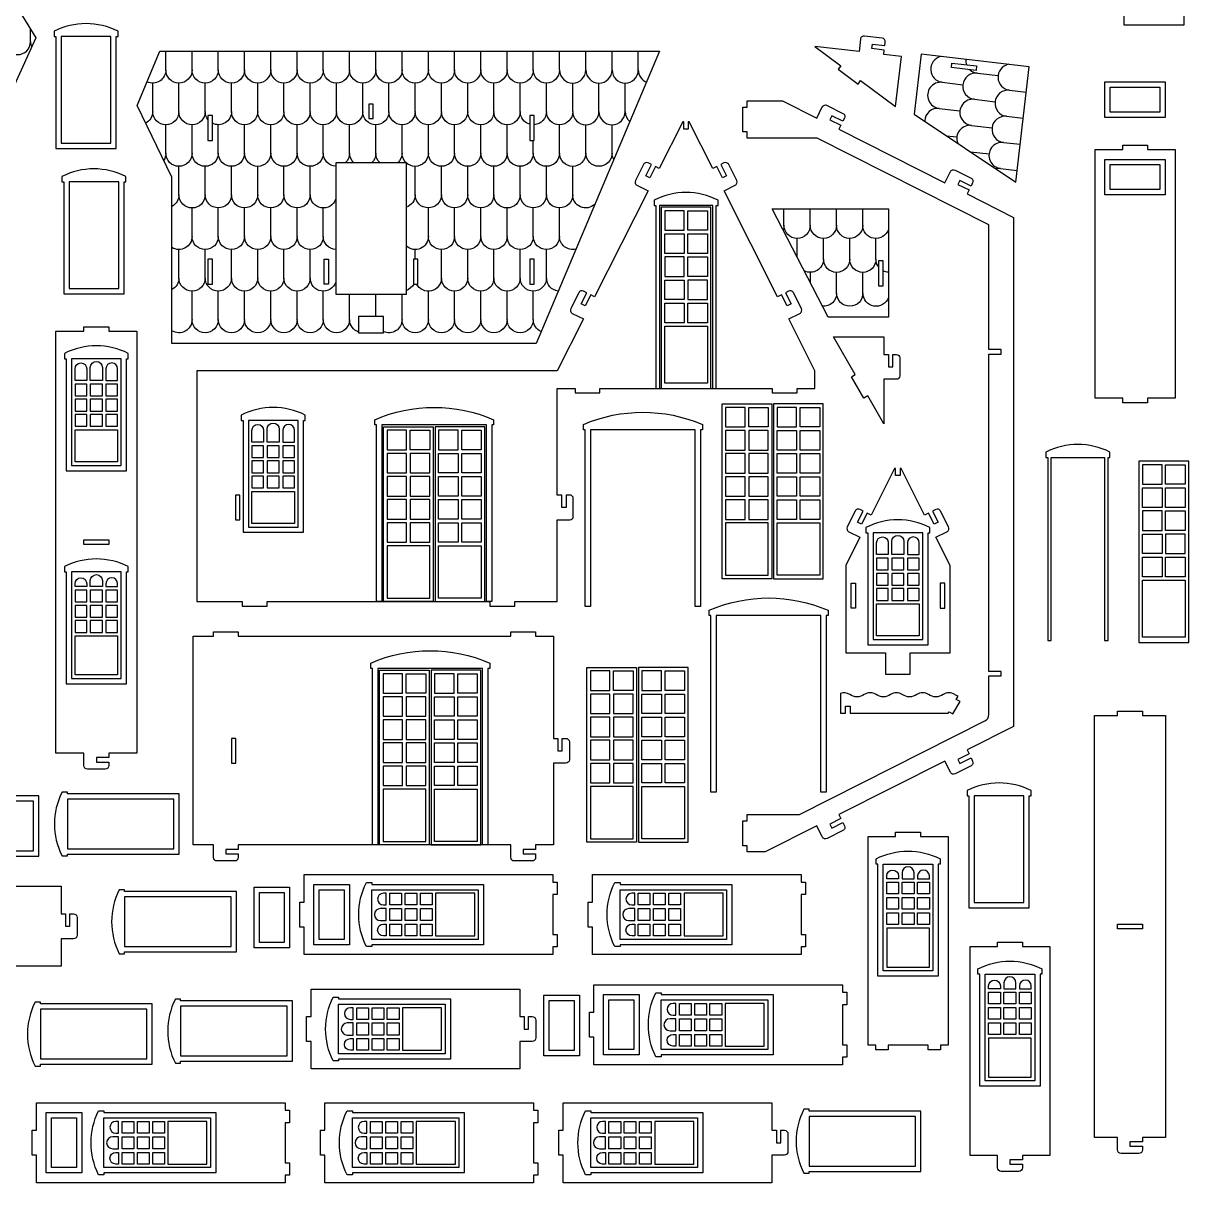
# Model space of a CAD drawing. Extents: x 64.8 to 151.3, y 2.3 to 77.9.
# Drawn here: x 116.87 to 149.68, y 2.85 to 35.48 of the extents above; entities that cross this region are included whole.
import ezdxf

# ---------------------------------------------------------------- set-up
doc = ezdxf.new("R2010")
doc.units = 0
doc.header["$MEASUREMENT"] = 0
doc.layers.add('LAYER1', color=18, linetype='CONTINUOUS')

msp = doc.modelspace()

# ---------------------------------------------------------------- linework, layer by layer
at = {"layer": 'LAYER1'}
for points in [[(147.853, 38.593), (147.853, 35.443), (149.553, 35.443), (149.553, 38.593), (149.603, 38.593), (149.603, 38.743, 0.238913), (147.803, 38.743), (147.803, 38.593)], [(117.784, 35.111), (117.784, 31.961), (119.484, 31.961), (119.484, 35.111), (119.534, 35.111), (119.534, 35.261, 0.238913), (117.734, 35.261), (117.734, 35.111)], [(141.125, 34.857), (141.137, 34.957, 0.414214), (141.049, 35.068), (140.552, 35.125, 0.414214), (140.441, 35.037), (140.401, 34.689), (139.153, 34.833), (139.883, 34.291), (139.809, 34.191), (140.371, 33.774), (140.445, 33.874), (141.431, 33.143), (141.593, 34.552), (141.096, 34.609), (141.111, 34.733), (140.763, 34.773), (140.777, 34.898)], [(139.633, 12.832), (139.945, 12.99), (139.99, 12.901, -0.414214), (139.946, 12.766), (139.5, 12.541, -0.414214), (139.365, 12.585), (139.208, 12.898), (137.753, 12.163), (137.253, 12.163), (137.253, 12.338), (137.128, 12.338), (137.128, 13.038), (137.253, 13.038), (137.253, 13.213), (138.723, 13.213), (143.943, 15.848, 0.283043), (144.053, 16.027), (144.053, 17.115), (144.403, 17.115), (144.403, 17.24), (144.053, 17.24), (144.053, 26.177), (144.403, 26.177), (144.403, 26.302), (144.053, 26.302), (144.053, 29.812), (139.218, 32.253), (137.253, 32.253), (137.253, 32.428), (137.128, 32.428), (137.128, 33.128), (137.253, 33.128), (137.253, 33.302), (138.248, 33.302), (139.208, 32.818), (139.365, 33.131, -0.414214), (139.5, 33.175), (139.946, 32.95, -0.414214), (139.99, 32.815), (139.945, 32.726), (139.633, 32.884), (139.577, 32.772), (139.889, 32.614), (139.833, 32.503), (142.816, 30.997), (142.973, 31.309, -0.414214), (143.108, 31.354), (143.554, 31.128, -0.414214), (143.598, 30.994), (143.553, 30.905), (143.241, 31.062), (143.184, 30.951), (143.497, 30.793), (143.44, 30.682), (144.753, 30.019), (144.753, 15.697), (143.44, 15.034), (143.497, 14.923), (143.184, 14.765), (143.241, 14.653), (143.553, 14.811), (143.598, 14.722, -0.414214), (143.554, 14.588), (143.108, 14.362, -0.414214), (142.973, 14.406), (142.816, 14.719), (139.833, 13.213), (139.889, 13.102), (139.577, 12.944)], [(134.394, 31.196), (134.552, 31.508), (134.463, 31.553, 0.414214), (134.329, 31.509), (134.103, 31.063, 0.414214), (134.147, 30.928), (134.46, 30.771), (132.954, 27.788), (132.843, 27.844), (132.685, 27.531), (132.573, 27.588), (132.731, 27.9), (132.642, 27.945, 0.414214), (132.507, 27.901), (132.282, 27.455, 0.414214), (132.326, 27.32), (132.639, 27.163), (131.904, 25.708), (121.758, 25.708), (121.758, 19.208), (123.031, 19.208), (123.031, 19.083), (123.731, 19.083), (123.731, 19.208), (130.004, 19.208), (130.004, 19.083), (130.704, 19.083), (130.704, 19.208), (131.904, 19.208), (131.904, 21.508), (132.254, 21.508, 0.414214), (132.354, 21.608), (132.354, 22.108, 0.414214), (132.254, 22.208), (132.154, 22.208), (132.154, 21.858), (132.029, 21.858), (132.029, 22.208), (131.904, 22.208), (131.904, 25.208), (132.404, 25.208), (132.404, 25.083), (133.104, 25.083), (133.104, 25.208), (137.954, 25.208), (137.954, 25.083), (138.654, 25.083), (138.654, 25.208), (139.154, 25.208), (139.154, 25.708), (138.42, 27.163), (138.733, 27.32, 0.414214), (138.777, 27.455), (138.551, 27.901, 0.414214), (138.417, 27.945), (138.328, 27.9), (138.486, 27.588), (138.374, 27.531), (138.216, 27.844), (138.105, 27.788), (136.599, 30.771), (136.911, 30.928, 0.414214), (136.956, 31.063), (136.73, 31.509, 0.414214), (136.596, 31.553), (136.507, 31.508), (136.664, 31.196), (136.553, 31.139), (136.395, 31.452), (136.283, 31.395), (135.621, 32.708), (135.592, 32.708), (135.592, 32.508), (135.467, 32.508), (135.467, 32.708), (135.438, 32.708), (134.775, 31.395), (134.664, 31.452), (134.506, 31.139)], [(118.004, 31.023), (118.004, 27.873), (119.704, 27.873), (119.704, 31.023), (119.754, 31.023), (119.754, 31.173, 0.238913), (117.954, 31.173), (117.954, 31.023)], [(134.679, 30.358), (134.679, 25.208), (136.379, 25.208), (136.379, 30.358), (136.429, 30.358), (136.429, 30.508, 0.238913), (134.629, 30.508), (134.629, 30.358)], [(118.574, 14.593), (118.574, 14.943), (117.785, 14.943), (117.785, 26.818), (118.574, 26.818), (118.574, 26.943), (119.274, 26.943), (119.274, 26.818), (120.063, 26.818), (120.063, 14.943), (119.274, 14.943), (119.274, 14.818), (118.924, 14.818), (118.924, 14.693), (119.274, 14.693), (119.274, 14.593, -0.414214), (119.174, 14.493), (118.674, 14.493, -0.414214)], [(141.35, 26.165), (141.45, 26.165, -0.414214), (141.55, 26.065), (141.55, 25.565, -0.414214), (141.45, 25.465), (141.1, 25.465), (141.1, 24.208), (140.645, 24.996), (140.537, 24.933), (140.187, 25.539), (140.295, 25.602), (139.682, 26.665), (141.1, 26.665), (141.1, 26.165), (141.225, 26.165), (141.225, 25.815), (141.35, 25.815)], [(118.074, 26.043), (118.074, 22.893), (119.774, 22.893), (119.774, 26.043), (119.824, 26.043), (119.824, 26.193, 0.238913), (118.024, 26.193), (118.024, 26.043)], [(118.654, 25.762), (118.654, 25.432), (118.324, 25.432), (118.324, 25.762, -1)], [(118.754, 25.432), (118.754, 25.798, -1), (119.094, 25.798), (119.094, 25.432)], [(119.194, 25.762), (119.194, 25.432), (119.524, 25.432), (119.524, 25.762, 1)], [(123.054, 24.308), (123.054, 21.158), (124.754, 21.158), (124.754, 24.308), (124.804, 24.308), (124.804, 24.458, 0.238913), (123.004, 24.458), (123.004, 24.308)], [(130.061, 19.208), (129.911, 19.208), (129.911, 24.179), (126.961, 24.179), (126.961, 19.208), (126.811, 19.208), (126.811, 24.179), (126.761, 24.179), (126.761, 24.329, -0.205755), (130.111, 24.329), (130.111, 24.179), (130.061, 24.179)], [(135.938, 19.073), (135.788, 19.073), (135.788, 24.043), (132.838, 24.043), (132.838, 19.073), (132.688, 19.073), (132.688, 24.043), (132.638, 24.043), (132.638, 24.193, -0.205755), (135.988, 24.193), (135.988, 24.043), (135.938, 24.043)], [(123.634, 24.027), (123.634, 23.697), (123.304, 23.697), (123.304, 24.027, -1)], [(123.734, 23.697), (123.734, 24.063, -1), (124.074, 24.063), (124.074, 23.697)], [(124.174, 24.027), (124.174, 23.697), (124.504, 23.697), (124.504, 24.027, 1)], [(145.812, 18.117), (145.812, 23.267), (147.312, 23.267), (147.312, 18.117), (147.412, 18.117), (147.412, 23.267), (147.462, 23.267), (147.462, 23.417, 0.238913), (145.662, 23.417), (145.662, 23.267), (145.712, 23.267), (145.712, 18.117)], [(141.143, 17.77), (141.143, 17.17), (141.843, 17.17), (141.843, 17.77), (142.962, 17.77), (142.962, 20.227), (142.562, 21.018), (142.875, 21.175, 0.414214), (142.919, 21.31), (142.694, 21.756, 0.414214), (142.559, 21.8), (142.47, 21.755), (142.628, 21.443), (142.516, 21.386), (142.359, 21.699), (142.247, 21.642), (141.584, 22.955), (141.556, 22.955), (141.556, 22.755), (141.431, 22.755), (141.431, 22.955), (141.402, 22.955), (140.739, 21.642), (140.627, 21.699), (140.47, 21.386), (140.358, 21.443), (140.516, 21.755), (140.427, 21.8, 0.414214), (140.292, 21.756), (140.067, 21.31, 0.414214), (140.111, 21.175), (140.424, 21.018), (140.024, 20.227), (140.024, 17.77)], [(140.643, 21.145), (140.643, 17.995), (142.343, 17.995), (142.343, 21.145), (142.393, 21.145), (142.393, 21.295, 0.238913), (140.593, 21.295), (140.593, 21.145)], [(141.223, 20.864), (141.223, 20.534), (140.893, 20.534), (140.893, 20.864, -1)], [(141.323, 20.534), (141.323, 20.9, -1), (141.663, 20.9), (141.663, 20.534)], [(141.763, 20.864), (141.763, 20.534), (142.093, 20.534), (142.093, 20.864, 1)], [(118.074, 20.043), (118.074, 16.893), (119.774, 16.893), (119.774, 20.043), (119.824, 20.043), (119.824, 20.193, 0.238913), (118.024, 20.193), (118.024, 20.043)], [(118.654, 19.712), (118.654, 19.632), (118.324, 19.632), (118.324, 19.712, -1)], [(118.754, 19.632), (118.754, 19.798, -1), (119.094, 19.798), (119.094, 19.632)], [(119.194, 19.712), (119.194, 19.632), (119.524, 19.632), (119.524, 19.712, 1)], [(139.478, 13.846), (139.328, 13.846), (139.328, 18.816), (136.378, 18.816), (136.378, 13.846), (136.228, 13.846), (136.228, 18.816), (136.178, 18.816), (136.178, 18.966, -0.205755), (139.528, 18.966), (139.528, 18.816), (139.478, 18.816)], [(131.293, 18.234), (131.793, 18.234), (131.793, 15.359), (131.918, 15.359), (131.918, 15.009), (132.043, 15.009), (132.043, 15.359), (132.143, 15.359, -0.414214), (132.243, 15.259), (132.243, 14.759, -0.414214), (132.143, 14.659), (131.793, 14.659), (131.793, 12.359), (131.293, 12.359), (131.293, 12.234), (130.943, 12.234), (130.943, 12.109), (131.293, 12.109), (131.293, 12.009, -0.414214), (131.193, 11.909), (130.693, 11.909, -0.414214), (130.593, 12.009), (130.593, 12.359), (122.92, 12.359), (122.92, 12.234), (122.57, 12.234), (122.57, 12.109), (122.92, 12.109), (122.92, 12.009, -0.414214), (122.82, 11.909), (122.32, 11.909, -0.414214), (122.22, 12.009), (122.22, 12.359), (121.647, 12.359), (121.647, 18.234), (122.22, 18.234), (122.22, 18.359), (122.92, 18.359), (122.92, 18.234), (130.593, 18.234), (130.593, 18.359), (131.293, 18.359)], [(129.949, 12.359), (129.799, 12.359), (129.799, 17.33), (126.849, 17.33), (126.849, 12.359), (126.699, 12.359), (126.699, 17.33), (126.649, 17.33), (126.649, 17.48, -0.205755), (129.999, 17.48), (129.999, 17.33), (129.949, 17.33)], [(143.243, 16.393), (143.134, 16.456), (143.187, 16.546, -0.068104), (143.096, 16.59, 0.300981), (142.765, 16.59, -0.300981), (142.357, 16.59, 0.300981), (142.026, 16.59, -0.300981), (141.618, 16.59, 0.300981), (141.287, 16.59, -0.300981), (140.879, 16.59, 0.300981), (140.548, 16.59, -0.300981), (140.14, 16.59, 0.236244), (139.873, 16.622), (139.873, 16.068), (140.023, 16.068), (140.023, 16.268), (140.148, 16.268), (140.148, 16.068), (142.911, 16.068), (142.934, 16.109), (143.043, 16.047)], [(147.028, 16.003), (147.678, 16.003), (147.678, 16.128), (148.378, 16.128), (148.378, 16.003), (149.028, 16.003), (149.028, 4.128), (148.378, 4.128), (148.378, 4.003), (148.028, 4.003), (148.028, 3.878), (148.378, 3.878), (148.378, 3.778, -0.414214), (148.278, 3.678), (147.778, 3.678, -0.414214), (147.678, 3.778), (147.678, 4.128), (147.028, 4.128)], [(114.154, 12.042), (117.304, 12.042), (117.304, 13.742), (114.154, 13.742), (114.154, 13.792), (114.004, 13.792, 0.238913), (114.004, 11.992), (114.154, 11.992)], [(118.107, 12.099), (121.257, 12.099), (121.257, 13.799), (118.107, 13.799), (118.107, 13.849), (117.957, 13.849, 0.238913), (117.957, 12.049), (118.107, 12.049)], [(143.494, 13.74), (143.494, 10.59), (145.194, 10.59), (145.194, 13.74), (145.244, 13.74), (145.244, 13.89, 0.238913), (143.444, 13.89), (143.444, 13.74)], [(142.63, 11.82), (142.63, 8.67), (140.93, 8.67), (140.93, 11.82), (140.88, 11.82), (140.88, 11.97, -0.238913), (142.68, 11.97), (142.68, 11.82)], [(141.51, 11.489), (141.51, 11.409), (141.18, 11.409), (141.18, 11.489, -1)], [(141.95, 11.409), (141.95, 11.575, 1), (141.61, 11.575), (141.61, 11.409)], [(142.05, 11.489), (142.05, 11.409), (142.38, 11.409), (142.38, 11.489, 1)], [(112.056, 10.42), (112.056, 11.195), (117.931, 11.195), (117.931, 10.42), (118.056, 10.42), (118.056, 10.07), (118.181, 10.07), (118.181, 10.42), (118.281, 10.42, -0.414214), (118.381, 10.32), (118.381, 9.82, -0.414214), (118.281, 9.72), (117.931, 9.72), (117.931, 8.946), (112.056, 8.946), (112.056, 9.72), (111.931, 9.72), (111.931, 10.42)], [(126.677, 11.25), (129.827, 11.25), (129.827, 9.55), (126.677, 9.55), (126.677, 9.5), (126.527, 9.5, -0.238913), (126.527, 11.3), (126.677, 11.3)], [(133.671, 11.25), (136.821, 11.25), (136.821, 9.55), (133.671, 9.55), (133.671, 9.5), (133.521, 9.5, -0.238913), (133.521, 11.3), (133.671, 11.3)], [(119.72, 9.349), (122.87, 9.349), (122.87, 11.049), (119.72, 11.049), (119.72, 11.099), (119.57, 11.099, 0.238913), (119.57, 9.299), (119.72, 9.299)], [(127.008, 10.67), (127.088, 10.67), (127.088, 11), (127.008, 11, 1)], [(134.002, 10.67), (134.082, 10.67), (134.082, 11), (134.002, 11, 1)], [(127.088, 10.57), (126.922, 10.57, 1), (126.922, 10.23), (127.088, 10.23)], [(134.082, 10.57), (133.916, 10.57, 1), (133.916, 10.23), (134.082, 10.23)], [(127.008, 10.13), (127.088, 10.13), (127.088, 9.8), (127.008, 9.8, -1)], [(134.002, 10.13), (134.082, 10.13), (134.082, 9.8), (134.002, 9.8, -1)], [(144.999, 9.498), (145.774, 9.498), (145.774, 3.623), (144.999, 3.623), (144.999, 3.498), (144.649, 3.498), (144.649, 3.373), (144.999, 3.373), (144.999, 3.273, -0.414214), (144.899, 3.173), (144.399, 3.173, -0.414214), (144.299, 3.273), (144.299, 3.623), (143.525, 3.623), (143.525, 9.498), (144.299, 9.498), (144.299, 9.623), (144.999, 9.623)], [(145.499, 8.723), (145.499, 5.573), (143.799, 5.573), (143.799, 8.723), (143.749, 8.723), (143.749, 8.873, -0.238913), (145.549, 8.873), (145.549, 8.723)], [(144.379, 8.393), (144.379, 8.313), (144.049, 8.313), (144.049, 8.393, -1)], [(144.819, 8.313), (144.819, 8.479, 1), (144.479, 8.479), (144.479, 8.313)], [(144.919, 8.393), (144.919, 8.313), (145.249, 8.313), (145.249, 8.393, 1)], [(124.971, 7.529), (124.971, 8.304), (130.846, 8.304), (130.846, 7.529), (130.971, 7.529), (130.971, 7.179), (131.096, 7.179), (131.096, 7.529), (131.196, 7.529, -0.414214), (131.296, 7.429), (131.296, 6.929, -0.414214), (131.196, 6.829), (130.846, 6.829), (130.846, 6.055), (124.971, 6.055), (124.971, 6.829), (124.846, 6.829), (124.846, 7.529)], [(117.349, 6.187), (120.499, 6.187), (120.499, 7.887), (117.349, 7.887), (117.349, 7.937), (117.199, 7.937, 0.238913), (117.199, 6.137), (117.349, 6.137)], [(121.298, 6.27), (124.448, 6.27), (124.448, 7.97), (121.298, 7.97), (121.298, 8.02), (121.148, 8.02, 0.238913), (121.148, 6.22), (121.298, 6.22)], [(125.746, 8.029), (128.896, 8.029), (128.896, 6.329), (125.746, 6.329), (125.746, 6.279), (125.596, 6.279, -0.238913), (125.596, 8.079), (125.746, 8.079)], [(134.832, 8.149), (137.982, 8.149), (137.982, 6.449), (134.832, 6.449), (134.832, 6.399), (134.682, 6.399, -0.238913), (134.682, 8.199), (134.832, 8.199)], [(135.163, 7.569), (135.243, 7.569), (135.243, 7.899), (135.163, 7.899, 1)], [(126.077, 7.449), (126.157, 7.449), (126.157, 7.779), (126.077, 7.779, 1)], [(126.157, 7.349), (125.991, 7.349, 1), (125.991, 7.009), (126.157, 7.009)], [(135.243, 7.469), (135.077, 7.469, 1), (135.077, 7.129), (135.243, 7.129)], [(126.077, 6.909), (126.157, 6.909), (126.157, 6.579), (126.077, 6.579, -1)], [(135.163, 7.029), (135.243, 7.029), (135.243, 6.699), (135.163, 6.699, -1)], [(132.073, 4.328), (132.073, 5.103), (137.948, 5.103), (137.948, 4.328), (138.073, 4.328), (138.073, 3.978), (138.198, 3.978), (138.198, 4.328), (138.298, 4.328, -0.414214), (138.398, 4.228), (138.398, 3.728, -0.414214), (138.298, 3.628), (137.948, 3.628), (137.948, 2.854), (132.073, 2.854), (132.073, 3.628), (131.948, 3.628), (131.948, 4.328)], [(119.139, 4.828), (122.289, 4.828), (122.289, 3.128), (119.139, 3.128), (119.139, 3.078), (118.989, 3.078, -0.238913), (118.989, 4.878), (119.139, 4.878)], [(126.133, 4.828), (129.283, 4.828), (129.283, 3.128), (126.133, 3.128), (126.133, 3.078), (125.983, 3.078, -0.238913), (125.983, 4.878), (126.133, 4.878)], [(132.848, 4.828), (135.998, 4.828), (135.998, 3.128), (132.848, 3.128), (132.848, 3.078), (132.698, 3.078, -0.238913), (132.698, 4.878), (132.848, 4.878)], [(138.994, 3.171), (142.144, 3.171), (142.144, 4.871), (138.994, 4.871), (138.994, 4.921), (138.844, 4.921, 0.238913), (138.844, 3.121), (138.994, 3.121)], [(119.47, 4.248), (119.55, 4.248), (119.55, 4.578), (119.47, 4.578, 1)], [(126.464, 4.248), (126.544, 4.248), (126.544, 4.578), (126.464, 4.578, 1)], [(133.178, 4.248), (133.258, 4.248), (133.258, 4.578), (133.178, 4.578, 1)], [(119.55, 4.148), (119.384, 4.148, 1), (119.384, 3.808), (119.55, 3.808)], [(126.544, 4.148), (126.378, 4.148, 1), (126.378, 3.808), (126.544, 3.808)], [(133.258, 4.148), (133.093, 4.148, 1), (133.093, 3.808), (133.258, 3.808)], [(119.47, 3.708), (119.55, 3.708), (119.55, 3.378), (119.47, 3.378, -1)], [(126.464, 3.708), (126.544, 3.708), (126.544, 3.378), (126.464, 3.378, -1)], [(133.178, 3.708), (133.258, 3.708), (133.258, 3.378), (133.178, 3.378, -1)]]:
    msp.add_lwpolyline(points, format="xyb", close=True, dxfattribs=at)
for points in [[(116.619, 33.749), (116.619, 28.448), (110.235, 28.448), (110.235, 36.429), (116.397, 36.429), (117.218, 35.077)], [(119.334, 35.111), (117.934, 35.111), (117.934, 32.111), (119.334, 32.111)], [(120.71, 34.703), (134.781, 34.703), (131.305, 26.475), (121.054, 26.475), (121.054, 31.152), (120.073, 33.173)], [(142.15, 34.614), (141.956, 32.931), (144.812, 31.017), (145.186, 34.264)], [(143.708, 34.283), (143.694, 34.159), (142.999, 34.239), (143.013, 34.363)], [(147.324, 33.837), (149.024, 33.837), (149.024, 32.837), (147.324, 32.837)], [(148.874, 32.987), (147.474, 32.987), (147.474, 33.687), (148.874, 33.687)], [(126.721, 33.209), (126.596, 33.209), (126.596, 32.809), (126.721, 32.809)], [(122.19, 32.888), (122.065, 32.888), (122.065, 32.188), (122.19, 32.188)], [(131.253, 32.888), (131.128, 32.888), (131.128, 32.188), (131.253, 32.188)], [(147.824, 31.93), (147.824, 32.055), (148.524, 32.055), (148.524, 31.993), (148.524, 31.93), (149.298, 31.93), (149.298, 24.93), (148.524, 24.93), (148.524, 24.805), (147.824, 24.805), (147.824, 24.93), (147.05, 24.93), (147.05, 31.93)], [(127.653, 27.858), (127.653, 31.555), (125.665, 31.555), (125.665, 27.858)], [(147.324, 31.656), (149.024, 31.656), (149.024, 30.656), (147.324, 30.656)], [(148.874, 30.806), (147.474, 30.806), (147.474, 31.506), (148.874, 31.506)], [(119.554, 31.023), (118.154, 31.023), (118.154, 28.023), (119.554, 28.023)], [(136.279, 30.358), (134.779, 30.358), (134.779, 25.208), (136.279, 25.208)], [(136.229, 30.308), (134.829, 30.308), (134.829, 25.208), (136.229, 25.208)], [(135.479, 29.658), (135.479, 30.208), (134.929, 30.208), (134.929, 29.658)], [(135.579, 30.208), (136.129, 30.208), (136.129, 29.658), (135.579, 29.658)], [(141.225, 27.211), (139.532, 27.211), (137.956, 30.267), (141.225, 30.267)], [(135.479, 29.008), (134.929, 29.008), (134.929, 29.558), (135.479, 29.558)], [(135.579, 29.008), (135.579, 29.558), (136.129, 29.558), (136.129, 29.008)], [(134.929, 28.358), (135.479, 28.358), (135.479, 28.908), (134.929, 28.908)], [(135.579, 28.358), (135.579, 28.908), (136.129, 28.908), (136.129, 28.358)], [(122.19, 28.846), (122.065, 28.846), (122.065, 28.146), (122.19, 28.146)], [(125.34, 28.846), (125.465, 28.846), (125.465, 28.146), (125.34, 28.146)], [(127.978, 28.846), (127.853, 28.846), (127.853, 28.146), (127.978, 28.146)], [(131.253, 28.846), (131.128, 28.846), (131.128, 28.146), (131.253, 28.146)], [(141.075, 28.797), (140.95, 28.797), (140.95, 28.097), (141.075, 28.097)], [(135.479, 27.708), (134.929, 27.708), (134.929, 28.258), (135.479, 28.258)], [(135.579, 27.708), (136.129, 27.708), (136.129, 28.258), (135.579, 28.258)], [(134.929, 27.608), (135.479, 27.608), (135.479, 27.058), (134.929, 27.058)], [(135.579, 27.058), (135.579, 27.608), (136.129, 27.608), (136.129, 27.058)], [(127.009, 26.77), (127.009, 27.237), (126.309, 27.237), (126.309, 26.77)], [(134.929, 26.958), (136.129, 26.958), (136.129, 25.358), (134.929, 25.358)], [(119.624, 26.043), (118.224, 26.043), (118.224, 23.043), (119.624, 23.043)], [(118.324, 25.002), (118.654, 25.002), (118.654, 25.332), (118.324, 25.332)], [(118.754, 25.002), (119.094, 25.002), (119.094, 25.332), (118.754, 25.332)], [(119.194, 25.002), (119.524, 25.002), (119.524, 25.332), (119.194, 25.332)], [(118.324, 24.572), (118.654, 24.572), (118.654, 24.902), (118.324, 24.902)], [(118.754, 24.572), (119.094, 24.572), (119.094, 24.902), (118.754, 24.902)], [(119.194, 24.572), (119.524, 24.572), (119.524, 24.902), (119.194, 24.902)], [(136.542, 24.773), (137.942, 24.773), (137.942, 19.853), (136.542, 19.853)], [(136.642, 24.123), (137.192, 24.123), (137.192, 24.673), (136.642, 24.673)], [(137.842, 24.123), (137.292, 24.123), (137.292, 24.673), (137.842, 24.673)], [(139.392, 24.773), (137.992, 24.773), (137.992, 19.853), (139.392, 19.853)], [(138.092, 24.123), (138.642, 24.123), (138.642, 24.673), (138.092, 24.673)], [(139.292, 24.123), (138.742, 24.123), (138.742, 24.673), (139.292, 24.673)], [(118.324, 24.142), (118.654, 24.142), (118.654, 24.472), (118.324, 24.472)], [(118.754, 24.142), (119.094, 24.142), (119.094, 24.472), (118.754, 24.472)], [(119.194, 24.142), (119.524, 24.142), (119.524, 24.472), (119.194, 24.472)], [(124.604, 24.308), (123.204, 24.308), (123.204, 21.308), (124.604, 21.308)], [(119.524, 23.143), (118.324, 23.143), (118.324, 24.042), (119.524, 24.042)], [(127.011, 24.129), (128.411, 24.129), (128.411, 19.208), (127.011, 19.208)], [(127.111, 23.479), (127.661, 23.479), (127.661, 24.029), (127.111, 24.029)], [(128.311, 23.479), (127.761, 23.479), (127.761, 24.029), (128.311, 24.029)], [(129.861, 24.129), (128.461, 24.129), (128.461, 19.208), (129.861, 19.208)], [(128.561, 23.479), (129.111, 23.479), (129.111, 24.029), (128.561, 24.029)], [(129.761, 23.479), (129.211, 23.479), (129.211, 24.029), (129.761, 24.029)], [(136.642, 23.473), (137.192, 23.473), (137.192, 24.023), (136.642, 24.023)], [(137.842, 23.473), (137.842, 24.023), (137.292, 24.023), (137.292, 23.473)], [(138.092, 23.473), (138.092, 24.023), (138.642, 24.023), (138.642, 23.473)], [(139.292, 23.473), (138.742, 23.473), (138.742, 24.023), (139.292, 24.023)], [(123.304, 23.267), (123.634, 23.267), (123.634, 23.597), (123.304, 23.597)], [(123.734, 23.267), (124.074, 23.267), (124.074, 23.597), (123.734, 23.597)], [(124.174, 23.267), (124.504, 23.267), (124.504, 23.597), (124.174, 23.597)], [(127.111, 22.829), (127.661, 22.829), (127.661, 23.379), (127.111, 23.379)], [(128.311, 22.829), (128.311, 23.379), (127.761, 23.379), (127.761, 22.829)], [(128.561, 22.829), (128.561, 23.379), (129.111, 23.379), (129.111, 22.829)], [(129.761, 22.829), (129.211, 22.829), (129.211, 23.379), (129.761, 23.379)], [(137.192, 22.823), (137.192, 23.373), (136.642, 23.373), (136.642, 22.823)], [(137.842, 23.373), (137.292, 23.373), (137.292, 22.823), (137.842, 22.823)], [(138.092, 23.373), (138.642, 23.373), (138.642, 22.823), (138.092, 22.823)], [(138.742, 22.823), (138.742, 23.373), (139.292, 23.373), (139.292, 22.823)], [(123.304, 22.837), (123.634, 22.837), (123.634, 23.167), (123.304, 23.167)], [(123.734, 22.837), (124.074, 22.837), (124.074, 23.167), (123.734, 23.167)], [(124.174, 22.837), (124.504, 22.837), (124.504, 23.167), (124.174, 23.167)], [(149.682, 23.16), (148.282, 23.16), (148.282, 18.06), (149.682, 18.06)], [(148.932, 22.51), (148.932, 23.06), (148.382, 23.06), (148.382, 22.51)], [(149.032, 23.06), (149.582, 23.06), (149.582, 22.51), (149.032, 22.51)], [(123.304, 22.407), (123.634, 22.407), (123.634, 22.737), (123.304, 22.737)], [(123.734, 22.407), (124.074, 22.407), (124.074, 22.737), (123.734, 22.737)], [(124.174, 22.407), (124.504, 22.407), (124.504, 22.737), (124.174, 22.737)], [(127.661, 22.179), (127.661, 22.729), (127.111, 22.729), (127.111, 22.179)], [(128.311, 22.729), (127.761, 22.729), (127.761, 22.179), (128.311, 22.179)], [(128.561, 22.729), (129.111, 22.729), (129.111, 22.179), (128.561, 22.179)], [(129.211, 22.179), (129.211, 22.729), (129.761, 22.729), (129.761, 22.179)], [(137.192, 22.173), (137.192, 22.723), (136.642, 22.723), (136.642, 22.173)], [(137.292, 22.173), (137.842, 22.173), (137.842, 22.723), (137.292, 22.723)], [(138.642, 22.173), (138.092, 22.173), (138.092, 22.723), (138.642, 22.723)], [(138.742, 22.173), (138.742, 22.723), (139.292, 22.723), (139.292, 22.173)], [(148.932, 21.86), (148.382, 21.86), (148.382, 22.41), (148.932, 22.41)], [(149.032, 21.86), (149.032, 22.41), (149.582, 22.41), (149.582, 21.86)], [(122.904, 21.508), (122.967, 21.508), (122.967, 22.208), (122.842, 22.208), (122.842, 21.508)], [(124.504, 21.408), (123.304, 21.408), (123.304, 22.307), (124.504, 22.307)], [(127.661, 21.529), (127.661, 22.079), (127.111, 22.079), (127.111, 21.529)], [(127.761, 21.529), (128.311, 21.529), (128.311, 22.079), (127.761, 22.079)], [(129.111, 21.529), (128.561, 21.529), (128.561, 22.079), (129.111, 22.079)], [(129.211, 21.529), (129.211, 22.079), (129.761, 22.079), (129.761, 21.529)], [(137.192, 21.523), (137.192, 22.073), (136.642, 22.073), (136.642, 21.523)], [(137.292, 21.523), (137.842, 21.523), (137.842, 22.073), (137.292, 22.073)], [(138.642, 21.523), (138.092, 21.523), (138.092, 22.073), (138.642, 22.073)], [(138.742, 21.523), (138.742, 22.073), (139.292, 22.073), (139.292, 21.523)], [(148.382, 21.21), (148.932, 21.21), (148.932, 21.76), (148.382, 21.76)], [(149.032, 21.21), (149.032, 21.76), (149.582, 21.76), (149.582, 21.21)], [(127.661, 20.879), (127.661, 21.429), (127.111, 21.429), (127.111, 20.879)], [(127.761, 20.879), (128.311, 20.879), (128.311, 21.429), (127.761, 21.429)], [(129.111, 20.879), (128.561, 20.879), (128.561, 21.429), (129.111, 21.429)], [(129.211, 20.879), (129.211, 21.429), (129.761, 21.429), (129.761, 20.879)], [(136.642, 19.953), (137.842, 19.953), (137.842, 21.423), (136.642, 21.423)], [(139.292, 19.953), (138.092, 19.953), (138.092, 21.423), (139.292, 21.423)], [(142.193, 21.145), (140.793, 21.145), (140.793, 18.145), (142.193, 18.145)], [(148.932, 20.56), (148.382, 20.56), (148.382, 21.11), (148.932, 21.11)], [(149.032, 20.56), (149.582, 20.56), (149.582, 21.11), (149.032, 21.11)], [(118.574, 20.943), (119.274, 20.943), (119.274, 20.818), (118.574, 20.818)], [(127.111, 19.308), (128.311, 19.308), (128.311, 20.779), (127.111, 20.779)], [(129.761, 19.308), (128.561, 19.308), (128.561, 20.779), (129.761, 20.779)], [(140.893, 20.104), (141.223, 20.104), (141.223, 20.434), (140.893, 20.434)], [(141.323, 20.104), (141.663, 20.104), (141.663, 20.434), (141.323, 20.434)], [(141.763, 20.104), (142.093, 20.104), (142.093, 20.434), (141.763, 20.434)], [(148.382, 20.46), (148.932, 20.46), (148.932, 19.91), (148.382, 19.91)], [(149.032, 19.91), (149.032, 20.46), (149.582, 20.46), (149.582, 19.91)], [(119.624, 20.043), (118.224, 20.043), (118.224, 17.043), (119.624, 17.043)], [(140.174, 19.727), (140.299, 19.727), (140.299, 19.027), (140.174, 19.027)], [(140.893, 19.674), (141.223, 19.674), (141.223, 20.004), (140.893, 20.004)], [(141.323, 19.674), (141.663, 19.674), (141.663, 20.004), (141.323, 20.004)], [(141.763, 19.674), (142.093, 19.674), (142.093, 20.004), (141.763, 20.004)], [(142.812, 19.727), (142.687, 19.727), (142.687, 19.027), (142.812, 19.027)], [(148.382, 19.81), (149.582, 19.81), (149.582, 18.21), (148.382, 18.21)], [(118.324, 19.202), (118.654, 19.202), (118.654, 19.532), (118.324, 19.532)], [(118.754, 19.202), (119.094, 19.202), (119.094, 19.532), (118.754, 19.532)], [(119.194, 19.202), (119.524, 19.202), (119.524, 19.532), (119.194, 19.532)], [(140.893, 19.244), (141.223, 19.244), (141.223, 19.574), (140.893, 19.574)], [(141.323, 19.244), (141.663, 19.244), (141.663, 19.574), (141.323, 19.574)], [(141.763, 19.244), (142.093, 19.244), (142.093, 19.574), (141.763, 19.574)], [(118.324, 18.772), (118.654, 18.772), (118.654, 19.102), (118.324, 19.102)], [(118.754, 18.772), (119.094, 18.772), (119.094, 19.102), (118.754, 19.102)], [(119.194, 18.772), (119.524, 18.772), (119.524, 19.102), (119.194, 19.102)], [(142.093, 18.245), (140.893, 18.245), (140.893, 19.144), (142.093, 19.144)], [(118.324, 18.342), (118.654, 18.342), (118.654, 18.672), (118.324, 18.672)], [(118.754, 18.342), (119.094, 18.342), (119.094, 18.672), (118.754, 18.672)], [(119.194, 18.342), (119.524, 18.342), (119.524, 18.672), (119.194, 18.672)], [(119.524, 17.143), (118.324, 17.143), (118.324, 18.242), (119.524, 18.242)], [(126.899, 17.28), (128.299, 17.28), (128.299, 12.359), (126.899, 12.359)], [(126.999, 16.63), (127.549, 16.63), (127.549, 17.18), (126.999, 17.18)], [(128.199, 16.63), (127.649, 16.63), (127.649, 17.18), (128.199, 17.18)], [(129.749, 17.28), (128.349, 17.28), (128.349, 12.359), (129.749, 12.359)], [(128.449, 16.63), (128.999, 16.63), (128.999, 17.18), (128.449, 17.18)], [(129.649, 16.63), (129.099, 16.63), (129.099, 17.18), (129.649, 17.18)], [(132.736, 17.356), (134.136, 17.356), (134.136, 12.435), (132.736, 12.435)], [(132.836, 16.706), (133.386, 16.706), (133.386, 17.256), (132.836, 17.256)], [(134.036, 16.706), (133.486, 16.706), (133.486, 17.256), (134.036, 17.256)], [(135.586, 17.356), (134.186, 17.356), (134.186, 12.435), (135.586, 12.435)], [(134.286, 16.706), (134.836, 16.706), (134.836, 17.256), (134.286, 17.256)], [(135.486, 16.706), (134.936, 16.706), (134.936, 17.256), (135.486, 17.256)], [(126.999, 15.98), (127.549, 15.98), (127.549, 16.53), (126.999, 16.53)], [(128.199, 15.98), (128.199, 16.53), (127.649, 16.53), (127.649, 15.98)], [(128.449, 15.98), (128.449, 16.53), (128.999, 16.53), (128.999, 15.98)], [(129.649, 15.98), (129.099, 15.98), (129.099, 16.53), (129.649, 16.53)], [(132.836, 16.056), (133.386, 16.056), (133.386, 16.606), (132.836, 16.606)], [(134.036, 16.056), (134.036, 16.606), (133.486, 16.606), (133.486, 16.056)], [(134.286, 16.056), (134.286, 16.606), (134.836, 16.606), (134.836, 16.056)], [(135.486, 16.056), (134.936, 16.056), (134.936, 16.606), (135.486, 16.606)], [(127.549, 15.33), (127.549, 15.88), (126.999, 15.88), (126.999, 15.33)], [(128.199, 15.88), (127.649, 15.88), (127.649, 15.33), (128.199, 15.33)], [(128.449, 15.88), (128.999, 15.88), (128.999, 15.33), (128.449, 15.33)], [(129.099, 15.33), (129.099, 15.88), (129.649, 15.88), (129.649, 15.33)], [(133.386, 15.406), (133.386, 15.956), (132.836, 15.956), (132.836, 15.406)], [(134.036, 15.956), (133.486, 15.956), (133.486, 15.406), (134.036, 15.406)], [(134.286, 15.956), (134.836, 15.956), (134.836, 15.406), (134.286, 15.406)], [(134.936, 15.406), (134.936, 15.956), (135.486, 15.956), (135.486, 15.406)], [(122.793, 14.659), (122.856, 14.659), (122.856, 15.359), (122.731, 15.359), (122.731, 14.659)], [(127.549, 14.68), (127.549, 15.23), (126.999, 15.23), (126.999, 14.68)], [(127.649, 14.68), (128.199, 14.68), (128.199, 15.23), (127.649, 15.23)], [(128.999, 14.68), (128.449, 14.68), (128.449, 15.23), (128.999, 15.23)], [(129.099, 14.68), (129.099, 15.23), (129.649, 15.23), (129.649, 14.68)], [(133.386, 14.756), (133.386, 15.306), (132.836, 15.306), (132.836, 14.756)], [(133.486, 14.756), (134.036, 14.756), (134.036, 15.306), (133.486, 15.306)], [(134.836, 14.756), (134.286, 14.756), (134.286, 15.306), (134.836, 15.306)], [(134.936, 14.756), (134.936, 15.306), (135.486, 15.306), (135.486, 14.756)], [(127.549, 14.03), (127.549, 14.58), (126.999, 14.58), (126.999, 14.03)], [(127.649, 14.03), (128.199, 14.03), (128.199, 14.58), (127.649, 14.58)], [(128.999, 14.03), (128.449, 14.03), (128.449, 14.58), (128.999, 14.58)], [(129.099, 14.03), (129.099, 14.58), (129.649, 14.58), (129.649, 14.03)], [(133.386, 14.106), (133.386, 14.656), (132.836, 14.656), (132.836, 14.106)], [(133.486, 14.106), (134.036, 14.106), (134.036, 14.656), (133.486, 14.656)], [(134.836, 14.106), (134.286, 14.106), (134.286, 14.656), (134.836, 14.656)], [(134.936, 14.106), (134.936, 14.656), (135.486, 14.656), (135.486, 14.106)], [(126.999, 12.459), (128.199, 12.459), (128.199, 13.93), (126.999, 13.93)], [(129.649, 12.459), (128.449, 12.459), (128.449, 13.93), (129.649, 13.93)], [(132.836, 12.535), (134.036, 12.535), (134.036, 14.006), (132.836, 14.006)], [(135.486, 12.535), (134.286, 12.535), (134.286, 14.006), (135.486, 14.006)], [(114.154, 13.592), (114.154, 12.192), (117.154, 12.192), (117.154, 13.592)], [(118.107, 13.649), (118.107, 12.249), (121.107, 12.249), (121.107, 13.649)], [(145.044, 13.74), (143.644, 13.74), (143.644, 10.74), (145.044, 10.74)], [(141.43, 12.595), (141.43, 12.72), (142.13, 12.72), (142.13, 12.657), (142.13, 12.595), (142.905, 12.595), (142.905, 6.72), (142.693, 6.72), (142.693, 6.595), (142.343, 6.595), (142.343, 6.72), (141.218, 6.72), (141.218, 6.595), (140.868, 6.595), (140.868, 6.72), (140.656, 6.72), (140.656, 12.595)], [(141.08, 11.82), (142.48, 11.82), (142.48, 8.82), (141.08, 8.82)], [(124.777, 10.05), (124.652, 10.05), (124.652, 10.75), (124.714, 10.75), (124.777, 10.75), (124.777, 11.525), (131.777, 11.525), (131.777, 11.313), (131.902, 11.313), (131.902, 10.963), (131.777, 10.963), (131.777, 9.838), (131.902, 9.838), (131.902, 9.488), (131.777, 9.488), (131.777, 9.276), (124.777, 9.276)], [(132.896, 10.05), (132.771, 10.05), (132.771, 10.75), (132.833, 10.75), (132.896, 10.75), (132.896, 11.525), (138.771, 11.525), (138.771, 11.313), (138.896, 11.313), (138.896, 10.963), (138.771, 10.963), (138.771, 9.838), (138.896, 9.838), (138.896, 9.488), (138.771, 9.488), (138.771, 9.276), (132.896, 9.276)], [(123.367, 9.467), (123.367, 11.167), (124.367, 11.167), (124.367, 9.467)], [(125.051, 9.55), (125.051, 11.25), (126.051, 11.25), (126.051, 9.55)], [(141.51, 10.979), (141.18, 10.979), (141.18, 11.309), (141.51, 11.309)], [(141.95, 10.979), (141.61, 10.979), (141.61, 11.309), (141.95, 11.309)], [(142.38, 10.979), (142.05, 10.979), (142.05, 11.309), (142.38, 11.309)], [(119.72, 10.899), (119.72, 9.499), (122.72, 9.499), (122.72, 10.899)], [(124.217, 11.017), (124.217, 9.617), (123.517, 9.617), (123.517, 11.017)], [(125.901, 11.1), (125.901, 9.7), (125.201, 9.7), (125.201, 11.1)], [(126.677, 9.7), (126.677, 11.1), (129.677, 11.1), (129.677, 9.7)], [(127.518, 11), (127.518, 10.67), (127.188, 10.67), (127.188, 11)], [(127.948, 11), (127.948, 10.67), (127.618, 10.67), (127.618, 11)], [(128.378, 11), (128.378, 10.67), (128.048, 10.67), (128.048, 11)], [(129.577, 9.8), (129.577, 11), (128.478, 11), (128.478, 9.8)], [(133.671, 9.7), (133.671, 11.1), (136.671, 11.1), (136.671, 9.7)], [(134.512, 11), (134.512, 10.67), (134.182, 10.67), (134.182, 11)], [(134.942, 11), (134.942, 10.67), (134.612, 10.67), (134.612, 11)], [(135.372, 11), (135.372, 10.67), (135.042, 10.67), (135.042, 11)], [(136.571, 9.8), (136.571, 11), (135.472, 11), (135.472, 9.8)], [(141.51, 10.549), (141.18, 10.549), (141.18, 10.879), (141.51, 10.879)], [(141.95, 10.549), (141.61, 10.549), (141.61, 10.879), (141.95, 10.879)], [(142.38, 10.549), (142.05, 10.549), (142.05, 10.879), (142.38, 10.879)], [(127.518, 10.57), (127.518, 10.23), (127.188, 10.23), (127.188, 10.57)], [(127.948, 10.57), (127.948, 10.23), (127.618, 10.23), (127.618, 10.57)], [(128.378, 10.57), (128.378, 10.23), (128.048, 10.23), (128.048, 10.57)], [(134.512, 10.57), (134.512, 10.23), (134.182, 10.23), (134.182, 10.57)], [(134.942, 10.57), (134.942, 10.23), (134.612, 10.23), (134.612, 10.57)], [(135.372, 10.57), (135.372, 10.23), (135.042, 10.23), (135.042, 10.57)], [(141.51, 10.119), (141.18, 10.119), (141.18, 10.449), (141.51, 10.449)], [(141.95, 10.119), (141.61, 10.119), (141.61, 10.449), (141.95, 10.449)], [(142.38, 10.119), (142.05, 10.119), (142.05, 10.449), (142.38, 10.449)], [(127.518, 10.13), (127.518, 9.8), (127.188, 9.8), (127.188, 10.13)], [(127.948, 10.13), (127.948, 9.8), (127.618, 9.8), (127.618, 10.13)], [(128.378, 10.13), (128.378, 9.8), (128.048, 9.8), (128.048, 10.13)], [(134.512, 10.13), (134.512, 9.8), (134.182, 9.8), (134.182, 10.13)], [(134.942, 10.13), (134.942, 9.8), (134.612, 9.8), (134.612, 10.13)], [(135.372, 10.13), (135.372, 9.8), (135.042, 9.8), (135.042, 10.13)], [(141.18, 8.92), (142.38, 8.92), (142.38, 10.019), (141.18, 10.019)], [(147.678, 10.128), (148.378, 10.128), (148.378, 10.003), (147.678, 10.003)], [(143.949, 8.723), (145.349, 8.723), (145.349, 5.723), (143.949, 5.723)], [(132.932, 6.949), (132.807, 6.949), (132.807, 7.649), (132.869, 7.649), (132.932, 7.649), (132.932, 8.424), (139.932, 8.424), (139.932, 8.212), (140.057, 8.212), (140.057, 7.862), (139.932, 7.862), (139.932, 6.737), (140.057, 6.737), (140.057, 6.387), (139.932, 6.387), (139.932, 6.175), (132.932, 6.175)], [(144.379, 7.883), (144.049, 7.883), (144.049, 8.213), (144.379, 8.213)], [(144.819, 7.883), (144.479, 7.883), (144.479, 8.213), (144.819, 8.213)], [(145.249, 7.883), (144.919, 7.883), (144.919, 8.213), (145.249, 8.213)], [(125.746, 6.479), (125.746, 7.879), (128.746, 7.879), (128.746, 6.479)], [(131.527, 6.428), (131.527, 8.128), (132.527, 8.128), (132.527, 6.428)], [(132.377, 7.978), (132.377, 6.578), (131.677, 6.578), (131.677, 7.978)], [(133.206, 6.449), (133.206, 8.149), (134.206, 8.149), (134.206, 6.449)], [(134.056, 7.999), (134.056, 6.599), (133.356, 6.599), (133.356, 7.999)], [(134.832, 6.599), (134.832, 7.999), (137.832, 7.999), (137.832, 6.599)], [(135.673, 7.899), (135.673, 7.569), (135.343, 7.569), (135.343, 7.899)], [(136.103, 7.899), (136.103, 7.569), (135.773, 7.569), (135.773, 7.899)], [(136.533, 7.899), (136.533, 7.569), (136.203, 7.569), (136.203, 7.899)], [(137.732, 6.699), (137.732, 7.899), (136.633, 7.899), (136.633, 6.699)], [(117.349, 7.737), (117.349, 6.337), (120.349, 6.337), (120.349, 7.737)], [(121.298, 7.82), (121.298, 6.42), (124.298, 6.42), (124.298, 7.82)], [(126.587, 7.779), (126.587, 7.449), (126.257, 7.449), (126.257, 7.779)], [(127.017, 7.779), (127.017, 7.449), (126.687, 7.449), (126.687, 7.779)], [(127.447, 7.779), (127.447, 7.449), (127.117, 7.449), (127.117, 7.779)], [(128.646, 6.579), (128.646, 7.779), (127.547, 7.779), (127.547, 6.579)], [(144.379, 7.453), (144.049, 7.453), (144.049, 7.783), (144.379, 7.783)], [(144.819, 7.453), (144.479, 7.453), (144.479, 7.783), (144.819, 7.783)], [(145.249, 7.453), (144.919, 7.453), (144.919, 7.783), (145.249, 7.783)], [(126.587, 7.349), (126.587, 7.009), (126.257, 7.009), (126.257, 7.349)], [(127.017, 7.349), (127.017, 7.009), (126.687, 7.009), (126.687, 7.349)], [(127.447, 7.349), (127.447, 7.009), (127.117, 7.009), (127.117, 7.349)], [(135.673, 7.469), (135.673, 7.129), (135.343, 7.129), (135.343, 7.469)], [(136.103, 7.469), (136.103, 7.129), (135.773, 7.129), (135.773, 7.469)], [(136.533, 7.469), (136.533, 7.129), (136.203, 7.129), (136.203, 7.469)], [(144.379, 7.023), (144.049, 7.023), (144.049, 7.353), (144.379, 7.353)], [(144.819, 7.023), (144.479, 7.023), (144.479, 7.353), (144.819, 7.353)], [(145.249, 7.023), (144.919, 7.023), (144.919, 7.353), (145.249, 7.353)], [(126.587, 6.909), (126.587, 6.579), (126.257, 6.579), (126.257, 6.909)], [(127.017, 6.909), (127.017, 6.579), (126.687, 6.579), (126.687, 6.909)], [(127.447, 6.909), (127.447, 6.579), (127.117, 6.579), (127.117, 6.909)], [(135.673, 7.029), (135.673, 6.699), (135.343, 6.699), (135.343, 7.029)], [(136.103, 7.029), (136.103, 6.699), (135.773, 6.699), (135.773, 7.029)], [(136.533, 7.029), (136.533, 6.699), (136.203, 6.699), (136.203, 7.029)], [(144.049, 5.823), (145.249, 5.823), (145.249, 6.923), (144.049, 6.923)], [(117.239, 3.628), (117.114, 3.628), (117.114, 4.328), (117.176, 4.328), (117.239, 4.328), (117.239, 5.103), (124.239, 5.103), (124.239, 4.891), (124.364, 4.891), (124.364, 4.541), (124.239, 4.541), (124.239, 3.416), (124.364, 3.416), (124.364, 3.066), (124.239, 3.066), (124.239, 2.854), (117.239, 2.854)], [(125.358, 3.628), (125.233, 3.628), (125.233, 4.328), (125.296, 4.328), (125.358, 4.328), (125.358, 5.103), (131.233, 5.103), (131.233, 4.891), (131.358, 4.891), (131.358, 4.541), (131.233, 4.541), (131.233, 3.416), (131.358, 3.416), (131.358, 3.066), (131.233, 3.066), (131.233, 2.854), (125.358, 2.854)], [(117.513, 3.128), (117.513, 4.828), (118.513, 4.828), (118.513, 3.128)], [(118.363, 4.678), (118.363, 3.278), (117.663, 3.278), (117.663, 4.678)], [(119.139, 3.278), (119.139, 4.678), (122.139, 4.678), (122.139, 3.278)], [(126.133, 3.278), (126.133, 4.678), (129.133, 4.678), (129.133, 3.278)], [(132.848, 3.278), (132.848, 4.678), (135.848, 4.678), (135.848, 3.278)], [(138.994, 4.721), (138.994, 3.321), (141.994, 3.321), (141.994, 4.721)], [(119.98, 4.578), (119.98, 4.248), (119.65, 4.248), (119.65, 4.578)], [(120.41, 4.578), (120.41, 4.248), (120.08, 4.248), (120.08, 4.578)], [(120.84, 4.578), (120.84, 4.248), (120.51, 4.248), (120.51, 4.578)], [(122.039, 3.378), (122.039, 4.578), (120.94, 4.578), (120.94, 3.378)], [(126.974, 4.578), (126.974, 4.248), (126.644, 4.248), (126.644, 4.578)], [(127.404, 4.578), (127.404, 4.248), (127.074, 4.248), (127.074, 4.578)], [(127.834, 4.578), (127.834, 4.248), (127.504, 4.248), (127.504, 4.578)], [(129.033, 3.378), (129.033, 4.578), (127.934, 4.578), (127.934, 3.378)], [(133.688, 4.578), (133.688, 4.248), (133.358, 4.248), (133.358, 4.578)], [(134.118, 4.578), (134.118, 4.248), (133.788, 4.248), (133.788, 4.578)], [(134.548, 4.578), (134.548, 4.248), (134.218, 4.248), (134.218, 4.578)], [(135.748, 3.378), (135.748, 4.578), (134.648, 4.578), (134.648, 3.378)], [(119.98, 4.148), (119.98, 3.808), (119.65, 3.808), (119.65, 4.148)], [(120.41, 4.148), (120.41, 3.808), (120.08, 3.808), (120.08, 4.148)], [(120.84, 4.148), (120.84, 3.808), (120.51, 3.808), (120.51, 4.148)], [(126.974, 4.148), (126.974, 3.808), (126.644, 3.808), (126.644, 4.148)], [(127.404, 4.148), (127.404, 3.808), (127.074, 3.808), (127.074, 4.148)], [(127.834, 4.148), (127.834, 3.808), (127.504, 3.808), (127.504, 4.148)], [(133.688, 4.148), (133.688, 3.808), (133.358, 3.808), (133.358, 4.148)], [(134.118, 4.148), (134.118, 3.808), (133.788, 3.808), (133.788, 4.148)], [(134.548, 4.148), (134.548, 3.808), (134.218, 3.808), (134.218, 4.148)], [(119.98, 3.708), (119.98, 3.378), (119.65, 3.378), (119.65, 3.708)], [(120.41, 3.708), (120.41, 3.378), (120.08, 3.378), (120.08, 3.708)], [(120.84, 3.708), (120.84, 3.378), (120.51, 3.378), (120.51, 3.708)], [(126.974, 3.708), (126.974, 3.378), (126.644, 3.378), (126.644, 3.708)], [(127.404, 3.708), (127.404, 3.378), (127.074, 3.378), (127.074, 3.708)], [(127.834, 3.708), (127.834, 3.378), (127.504, 3.378), (127.504, 3.708)], [(133.688, 3.708), (133.688, 3.378), (133.358, 3.378), (133.358, 3.708)], [(134.118, 3.708), (134.118, 3.378), (133.788, 3.378), (133.788, 3.708)], [(134.548, 3.708), (134.548, 3.378), (134.218, 3.378), (134.218, 3.708)]]:
    msp.add_lwpolyline(points, close=True, dxfattribs=at)
for points in [[(117.072, 34.973), (117.072, 35.317)], [(120.88, 34.171), (120.88, 34.703)], [(121.619, 34.171), (121.619, 34.703)], [(122.358, 34.171), (122.358, 34.703)], [(123.097, 34.171), (123.097, 34.703)], [(123.837, 34.171), (123.837, 34.703)], [(124.576, 34.171), (124.576, 34.703)], [(125.315, 34.171), (125.315, 34.703)], [(126.054, 34.171), (126.054, 34.703)], [(126.793, 34.171), (126.793, 34.703)], [(127.532, 34.171), (127.532, 34.703)], [(128.272, 34.171), (128.272, 34.703)], [(129.011, 34.171), (129.011, 34.703)], [(129.75, 34.171), (129.75, 34.703)], [(130.489, 34.171), (130.489, 34.703)], [(131.228, 34.171), (131.228, 34.703)], [(131.967, 34.171), (131.967, 34.703)], [(132.707, 34.171), (132.707, 34.703)], [(133.446, 34.171), (133.446, 34.703)], [(134.185, 34.171), (134.185, 34.703)], [(120.51, 33), (120.51, 33.801)], [(121.249, 33), (121.249, 33.801)], [(121.989, 33), (121.989, 33.801)], [(122.728, 33), (122.728, 33.801)], [(123.467, 33), (123.467, 33.801)], [(124.206, 33), (124.206, 33.801)], [(124.945, 33), (124.945, 33.801)], [(125.684, 33), (125.684, 33.801)], [(126.424, 33), (126.424, 33.801)], [(127.163, 33), (127.163, 33.801)], [(127.902, 33), (127.902, 33.801)], [(128.641, 33), (128.641, 33.801)], [(129.38, 33), (129.38, 33.801)], [(130.119, 33), (130.119, 33.801)], [(130.859, 33), (130.859, 33.801)], [(131.598, 33), (131.598, 33.801)], [(132.337, 33), (132.337, 33.801)], [(133.076, 33), (133.076, 33.801)], [(133.815, 33), (133.815, 33.801)], [(142.744, 33.824), (143.325, 33.757)], [(143.734, 34.08), (144.315, 34.013)], [(144.64, 33.601), (145.104, 33.548)], [(143.649, 33.345), (144.23, 33.278)], [(142.659, 33.09), (143.24, 33.023)], [(144.555, 32.867), (145.019, 32.813)], [(120.88, 31.829), (120.88, 32.63)], [(121.619, 31.829), (121.619, 32.63)], [(122.358, 31.829), (122.358, 32.63)], [(123.097, 31.829), (123.097, 32.63)], [(123.837, 31.829), (123.837, 32.63)], [(124.576, 31.829), (124.576, 32.63)], [(125.315, 31.829), (125.315, 32.63)], [(126.054, 31.829), (126.054, 32.63)], [(126.793, 31.829), (126.793, 32.63)], [(127.532, 31.829), (127.532, 32.63)], [(128.272, 31.829), (128.272, 32.63)], [(129.011, 31.829), (129.011, 32.63)], [(129.75, 31.829), (129.75, 32.63)], [(130.489, 31.829), (130.489, 32.63)], [(131.967, 31.829), (131.967, 32.63)], [(132.707, 31.829), (132.707, 32.63)], [(133.446, 31.829), (133.446, 32.63)], [(143.565, 32.611), (144.146, 32.544)], [(131.228, 31.829), (131.228, 32.188)], [(142.865, 32.322), (143.156, 32.289)], [(143.54, 31.87), (144.061, 31.81)], [(144.47, 32.132), (144.935, 32.079)], [(121.249, 30.658), (121.249, 31.459)], [(121.989, 30.658), (121.989, 31.459)], [(122.728, 30.658), (122.728, 31.459)], [(123.467, 30.658), (123.467, 31.459)], [(124.206, 30.658), (124.206, 31.459)], [(124.945, 30.658), (124.945, 31.459)], [(127.902, 30.658), (127.902, 31.459)], [(128.641, 30.658), (128.641, 31.459)], [(129.38, 30.658), (129.38, 31.459)], [(130.119, 30.658), (130.119, 31.459)], [(130.859, 30.658), (130.859, 31.459)], [(131.598, 30.658), (131.598, 31.459)], [(132.337, 30.658), (132.337, 31.459)], [(144.386, 31.398), (144.85, 31.345)], [(121.619, 29.487), (121.619, 30.288)], [(122.358, 29.487), (122.358, 30.288)], [(123.097, 29.487), (123.097, 30.288)], [(123.837, 29.487), (123.837, 30.288)], [(124.576, 29.487), (124.576, 30.288)], [(125.315, 29.487), (125.315, 30.288)], [(128.272, 29.487), (128.272, 30.288)], [(129.011, 29.487), (129.011, 30.288)], [(129.75, 29.487), (129.75, 30.288)], [(130.489, 29.487), (130.489, 30.288)], [(131.228, 29.487), (131.228, 30.288)], [(131.967, 29.487), (131.967, 30.288)], [(138.286, 29.8), (138.286, 30.267)], [(139.026, 29.8), (139.026, 30.267)], [(139.765, 29.8), (139.765, 30.267)], [(140.504, 29.8), (140.504, 30.267)], [(138.658, 28.905), (138.658, 29.43)], [(139.398, 28.845), (139.398, 29.43)], [(140.137, 28.845), (140.137, 29.43)], [(140.876, 28.845), (140.876, 29.43)], [(121.249, 28.316), (121.249, 29.117)], [(121.989, 28.316), (121.989, 29.117)], [(122.728, 28.316), (122.728, 29.117)], [(123.467, 28.316), (123.467, 29.117)], [(124.206, 28.316), (124.206, 29.117)], [(124.945, 28.316), (124.945, 29.117)], [(127.902, 28.846), (127.902, 29.117)], [(128.641, 28.316), (128.641, 29.117)], [(129.38, 28.316), (129.38, 29.117)], [(130.119, 28.316), (130.119, 29.117)], [(130.859, 28.316), (130.859, 29.117)], [(131.598, 28.316), (131.598, 29.117)], [(139.03, 28.184), (139.03, 28.476)], [(139.769, 27.891), (139.769, 28.476)], [(140.509, 27.891), (140.509, 28.476)], [(121.619, 27.145), (121.619, 27.946)], [(122.358, 27.145), (122.358, 27.946)], [(123.097, 27.145), (123.097, 27.946)], [(123.837, 27.145), (123.837, 27.946)], [(124.576, 27.145), (124.576, 27.946)], [(125.315, 27.145), (125.315, 27.946)], [(128.272, 27.145), (128.272, 27.946)], [(129.011, 27.145), (129.011, 27.946)], [(129.75, 27.145), (129.75, 27.946)], [(130.489, 27.145), (130.489, 27.946)], [(131.228, 27.145), (131.228, 27.946)], [(126.054, 27.145), (126.054, 27.858)], [(126.793, 27.237), (126.793, 27.858)], [(127.532, 27.145), (127.532, 27.858)]]:
    msp.add_lwpolyline(points, dxfattribs=at)
for points in [[(115.516, 34.746, 0.16682), (115.594, 34.973, 1), (116.333, 34.973, 1), (117.072, 34.973, 0.104172), (117.104, 34.824)], [(142.699, 34.55, 0.837253), (142.744, 33.824, 1), (142.659, 33.09, 0.437228), (142.248, 32.736)], [(143.407, 34.469, 0.106398), (143.431, 34.315)], [(131.967, 34.171, -1), (131.228, 34.171, -1), (130.489, 34.171, -1), (129.75, 34.171, -1), (129.011, 34.171, -1), (128.272, 34.171, -1), (127.532, 34.171, -1), (126.793, 34.171, -1), (126.054, 34.171, -1), (125.315, 34.171, -1), (124.576, 34.171, -1), (123.837, 34.171, -1), (123.097, 34.171, -1), (122.358, 34.171, -1), (121.619, 34.171, -1), (120.88, 34.171, -0.552615), (120.35, 33.838)], [(131.967, 34.171, 1), (132.707, 34.171, 1), (133.446, 34.171, 1), (134.185, 34.171, 0.302686), (134.412, 33.83)], [(143.522, 34.179, 0.162473), (143.734, 34.08, 1), (143.649, 33.345, 1), (143.565, 32.611, 0.561627), (143.177, 32.113)], [(144.608, 34.33, 0.853828), (144.64, 33.601, 1), (144.555, 32.867, 1), (144.47, 32.132, 1), (144.386, 31.398, 0.088868), (144.256, 31.39)], [(122.065, 32.775, -0.165242), (121.989, 33, -1), (121.249, 33, -1), (120.51, 33, -0.276515), (120.315, 32.674)], [(131.128, 32.644, -0.335604), (130.859, 33, -1), (130.119, 33, -1), (129.38, 33, -1), (128.641, 33, -1), (127.902, 33, -1), (127.163, 33, -1), (126.424, 33, -1), (125.684, 33, -1), (124.945, 33, -1), (124.206, 33, -1), (123.467, 33, -1), (122.728, 33, -0.560325), (122.19, 32.671)], [(132.337, 33, -1), (131.598, 33, -0.394978), (131.253, 32.631)], [(132.337, 33, 1), (133.076, 33, 1), (133.815, 33, 0.218062), (133.943, 32.72)], [(125.665, 31.46, -0.398999), (125.315, 31.829, -1), (124.576, 31.829, -1), (123.837, 31.829, -1), (123.097, 31.829, -1), (122.358, 31.829, -1), (121.619, 31.829, -1), (120.88, 31.829, -0.141827), (120.823, 31.632)], [(126.175, 31.555, -0.211429), (126.054, 31.829, -0.211429), (125.933, 31.555)], [(126.914, 31.555, -0.211429), (126.793, 31.829, -0.211429), (126.672, 31.555)], [(133.492, 31.651, -0.126556), (133.446, 31.829, -1), (132.707, 31.829, -1), (131.967, 31.829, -1), (131.228, 31.829, -1), (130.489, 31.829, -1), (129.75, 31.829, -1), (129.011, 31.829, -1), (128.272, 31.829, -1), (127.532, 31.829, -0.211429), (127.411, 31.555)], [(125.665, 30.54, -0.849605), (124.945, 30.658, -1), (124.206, 30.658, -1), (123.467, 30.658, -1), (122.728, 30.658, -1), (121.989, 30.658, -1), (121.249, 30.658, -0.276487), (121.054, 30.332)], [(132.958, 30.387, -0.654431), (132.337, 30.658, -1), (131.598, 30.658, -1), (130.859, 30.658, -1), (130.119, 30.658, -1), (129.38, 30.658, -1), (128.641, 30.658, -1), (127.902, 30.658, -0.320194), (127.653, 30.309)], [(141.225, 29.685, -0.853828), (140.504, 29.8, -1), (139.765, 29.8, -1), (139.026, 29.8, -1), (138.286, 29.8, -0.088868), (138.263, 29.671)], [(125.665, 29.118, -0.398999), (125.315, 29.487, -1), (124.576, 29.487, -1), (123.837, 29.487, -1), (123.097, 29.487, -1), (122.358, 29.487, -1), (121.619, 29.487, -0.588198), (121.054, 29.173)], [(132.426, 29.128, -0.487426), (131.967, 29.487, -1), (131.228, 29.487, -1), (130.489, 29.487, -1), (129.75, 29.487, -1), (129.011, 29.487, -1), (128.272, 29.487, -0.652106), (127.653, 29.214)], [(140.95, 28.623, -0.162473), (140.876, 28.845, -1), (140.137, 28.845, -1), (139.398, 28.845, -0.561627), (138.859, 28.517)], [(125.665, 28.198, -0.849605), (124.945, 28.316, -1), (124.206, 28.316, -1), (123.467, 28.316, -1), (122.728, 28.316, -1), (121.989, 28.316, -1), (121.249, 28.316, -0.276487), (121.054, 27.99)], [(131.928, 27.949, -0.382995), (131.598, 28.316, -1), (130.859, 28.316, -1), (130.119, 28.316, -1), (129.38, 28.316, -1), (128.641, 28.316, -0.785786), (127.943, 28.146)], [(141.225, 28.476, -0.106398), (141.075, 28.517)], [(127.861, 28.146, -0.192833), (127.653, 27.967)], [(141.225, 27.763, -0.837253), (140.509, 27.891, -1), (139.769, 27.891, -0.437228), (139.371, 27.522)], [(126.309, 26.794, -0.324493), (126.054, 27.145, -1), (125.315, 27.145, -1), (124.576, 27.145, -1), (123.837, 27.145, -1), (123.097, 27.145, -1), (122.358, 27.145, -1), (121.619, 27.145, -0.588198), (121.054, 26.831)], [(131.446, 26.808, -0.294902), (131.228, 27.145, -1), (130.489, 27.145, -1), (129.75, 27.145, -1), (129.011, 27.145, -1), (128.272, 27.145, -1), (127.532, 27.145, -0.546414), (127.009, 26.809)]]:
    msp.add_lwpolyline(points, format="xyb", dxfattribs=at)

doc.saveas('drawing.dxf')
